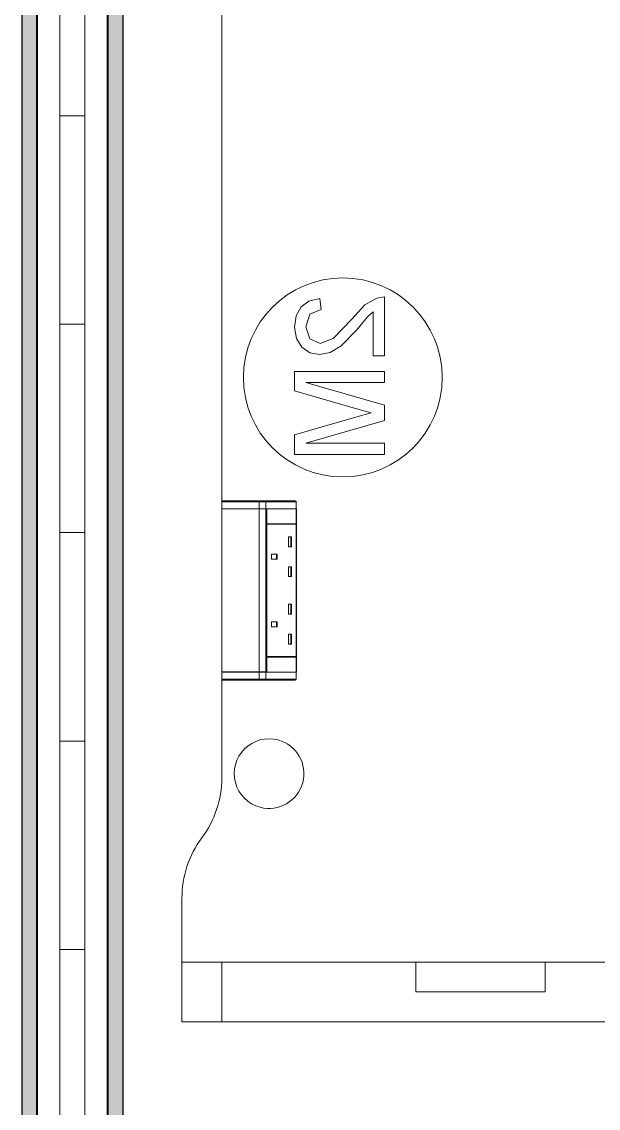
# Model space of a CAD drawing. Header units: millimetres. Extents: x 155920 to 295199, y -4084 to 97293.
# Drawn here: x 227885 to 228465, y 32534 to 33626 of the extents above; entities that cross this region are included whole.
import ezdxf

# ---------------------------------------------------------------- set-up
doc = ezdxf.new("R2010")
doc.units = ezdxf.units.MM
doc.header["$MEASUREMENT"] = 0
for name, color, linetype, lineweight in [('A-WALL', 7, 'CONTINUOUS', 9), ('A-WALL-PATT', 7, 'CONTINUOUS', 25), ('I-FURN', 8, 'CONTINUOUS', 9), ('I-WALL', 7, 'CONTINUOUS', 9)]:
    doc.layers.add(name, color=color, linetype=linetype, lineweight=lineweight)

msp = doc.modelspace()

# ---------------------------------------------------------------- hatches: boundary and pattern name
at = {"layer": 'A-WALL-PATT', "lineweight": 5}
msp.add_hatch(color=256, dxfattribs=at).paths.add_polyline_path([(227884.9, 29907.3), (227899.9, 29907.3), (227899.9, 34245.3), (227884.9, 34245.3), (227884.9, 30361.4)], flags=0)
at = {"layer": 'A-WALL-PATT', "lineweight": 9}
msp.add_hatch(color=256, dxfattribs=at).paths.add_polyline_path([(227971.9, 29907.3), (227986.9, 29907.3), (227986.9, 34245.3), (227971.9, 34245.3), (227971.9, 29920.8)], flags=0)

# ---------------------------------------------------------------- linework, layer by layer
at = {"layer": 'A-WALL'}
for p, q in [((227899.9, 34245.3), (227899.9, 29907.3)), ((227900.9, 34245.3), (227900.9, 29907.3)), ((227923.4, 34245.3), (227923.4, 29907.3)), ((227948.4, 34245.3), (227948.4, 29907.3)), ((227970.9, 34245.3), (227970.9, 29907.3)), ((227971.9, 34245.3), (227971.9, 29907.3))]:
    msp.add_line(p, q, dxfattribs=at)
at = {"layer": 'A-WALL-PATT', "linetype": 'Continuous', "lineweight": 9}
for p, q in [((227923.4, 33531.7), (227948.4, 33531.7)), ((227923.4, 33322.1), (227948.4, 33322.1)), ((227923.4, 33112.6), (227948.4, 33112.6)), ((227923.4, 32903.1), (227948.4, 32903.1)), ((227923.4, 32693.6), (227948.4, 32693.6))]:
    msp.add_line(p, q, dxfattribs=at)
at = {"layer": 'I-FURN'}
for p, q in [((228086, 33975.9), (228086, 33143.6)), ((228086, 33143.6), (228086, 33975.9)), ((228173.7, 33345.4), (228165.7, 33339.5)), ((228184.6, 33348.1), (228173.7, 33345.4)), ((228186, 33336.8), (228184.6, 33348.1)), ((228241.8, 33348.3), (228229.8, 33341.5)), ((228249.6, 33349.6), (228241.8, 33348.3)), ((228249.6, 33290.2), (228249.6, 33349.6)), ((228165.7, 33339.5), (228160.8, 33330.7)), ((228170.5, 33319.6), (228174.6, 33332.1)), ((228174.6, 33332.1), (228186, 33336.8)), ((228229.8, 33341.5), (228216.7, 33327.3)), ((228232.5, 33329.5), (228238.3, 33334.6)), ((228238.3, 33334.6), (228238.3, 33290.2)), ((228160.8, 33330.7), (228159.2, 33319.3)), ((228216.7, 33327.3), (228197.9, 33307.8)), ((228221.7, 33316.5), (228232.5, 33329.5)), ((228159.2, 33319.3), (228161, 33307.9)), ((228174.7, 33307.5), (228170.5, 33319.6)), ((228206.2, 33300.3), (228221.7, 33316.5)), ((228161, 33307.9), (228166.4, 33299.1)), ((228185.1, 33302.9), (228174.7, 33307.5)), ((228197.9, 33307.8), (228185.1, 33302.9)), ((228195.1, 33293.7), (228206.2, 33300.3)), ((228166.4, 33299.1), (228174.5, 33293.5)), ((228174.5, 33293.5), (228184.4, 33291.6)), ((228184.4, 33291.6), (228195.1, 33293.7)), ((228238.3, 33290.2), (228249.6, 33290.2)), ((228249.6, 33274.7), (228159.2, 33274.7)), ((228159.2, 33274.7), (228159.2, 33255.2)), ((228249.6, 33263.4), (228249.6, 33274.7)), ((228249.6, 33240.7), (228170.5, 33263.4)), ((228170.5, 33263.4), (228249.6, 33263.4)), ((228159.2, 33255.2), (228222.9, 33236.7)), ((228222.9, 33236.7), (228236.2, 33233)), ((228249.6, 33225.4), (228249.6, 33240.7)), ((228221.8, 33229), (228159.2, 33210.8)), ((228170.5, 33202.6), (228249.6, 33225.4)), ((228236.2, 33233), (228221.8, 33229)), ((228159.2, 33210.8), (228159.2, 33191.3)), ((228249.6, 33202.6), (228170.5, 33202.6)), ((228249.6, 33191.3), (228249.6, 33202.6)), ((228159.2, 33191.3), (228249.6, 33191.3)), ((228086, 33143.6), (228086, 33136.6)), ((228086, 33143.6), (228123.5, 33143.6)), ((228086, 33143.6), (228086, 33136.6)), ((228086, 33136.6), (228123.5, 33136.6)), ((228086, 33136.5), (228086, 32972.6)), ((228086, 32972.6), (228086, 33136.5)), ((228123.5, 33136.5), (228086, 33136.5)), ((228087, 33144.6), (228087, 33144.6)), ((228124, 33144.6), (228087, 33144.6)), ((228087, 33144.6), (228091, 33144.6)), ((228091, 33143.6), (228091, 33144.6)), ((228091, 33144.6), (228129.6, 33144.6)), ((228123.5, 33143.6), (228130.4, 33143.6)), ((228123.5, 33143.6), (228123.5, 33136.6)), ((228123.5, 33136.6), (228130.4, 33136.6)), ((228123.5, 32972.6), (228123.5, 33136.5)), ((228130.4, 33136.5), (228123.5, 33136.5)), ((228129.6, 33144.6), (228124, 33144.6)), ((228131.2, 33136.5), (228128.8, 33136.5)), ((228159.9, 33144.6), (228129.6, 33144.6)), ((228159.9, 33144.6), (228129.6, 33144.6)), ((228130.4, 33143.6), (228160.7, 33143.6)), ((228130.4, 33143.6), (228130.4, 33136.6)), ((228130.4, 33136.6), (228160.7, 33136.6)), ((228130.4, 32972.6), (228130.4, 33136.5)), ((228130.4, 33136.5), (228131, 33136.5)), ((228131, 33136.5), (228131, 33121.5)), ((228131.2, 33121.5), (228131.2, 33136.5)), ((228131.2, 33136.5), (228161.1, 33136.5)), ((228160.5, 33144.4), (228160.5, 33144.4)), ((228160.7, 33143.6), (228160.9, 33143.6)), ((228160.7, 33143.6), (228160.7, 33136.6)), ((228160.7, 33136.6), (228160.9, 33136.6)), ((228160.9, 33136.6), (228160.9, 33143.6)), ((228160.9, 33136.6), (228160.9, 33143.6)), ((228160.9, 33136.6), (228160.9, 33143.6)), ((228160.9, 32972.6), (228160.9, 33136.5)), ((228161.1, 33136.5), (228161.1, 33121.5)), ((228131, 33121), (228131, 32988)), ((228161.1, 33121.5), (228131.2, 33121.5)), ((228131.2, 32988), (228131.2, 33121)), ((228161.1, 33121), (228131.2, 33121)), ((228160.7, 33121.5), (228160.7, 33121)), ((228161.1, 33121), (228161.1, 32988)), ((228156, 33108.4), (228153.2, 33108.4)), ((228153.2, 33098.4), (228153.2, 33108.4)), ((228155.3, 33098.4), (228155.3, 33108.4)), ((228156, 33098.4), (228156, 33108.4)), ((228156, 33098.4), (228153.2, 33098.4)), ((228141.7, 33090.9), (228136, 33090.9)), ((228136, 33085.9), (228136, 33090.9)), ((228141.7, 33085.9), (228136, 33085.9)), ((228140.9, 33085.9), (228140.9, 33090.9)), ((228141.7, 33085.9), (228141.7, 33090.9)), ((228156, 33078.4), (228153.2, 33078.4)), ((228153.2, 33068.4), (228153.2, 33078.4)), ((228155.3, 33068.4), (228155.3, 33078.4)), ((228156, 33068.4), (228156, 33078.4)), ((228156, 33068.4), (228153.2, 33068.4)), ((228156, 33040.6), (228153.2, 33040.6)), ((228153.2, 33030.6), (228153.2, 33040.6)), ((228155.3, 33030.6), (228155.3, 33040.6)), ((228156, 33030.6), (228156, 33040.6)), ((228156, 33030.6), (228153.2, 33030.6)), ((228136, 33023.1), (228136, 33018.1)), ((228141.7, 33023.1), (228136, 33023.1)), ((228136, 33018.1), (228141.7, 33018.1)), ((228140.9, 33018.1), (228140.9, 33023.1)), ((228141.7, 33018.1), (228141.7, 33023.1)), ((228156, 33010.6), (228153.2, 33010.6)), ((228153.2, 33000.6), (228153.2, 33010.6)), ((228155.3, 33000.6), (228155.3, 33010.6)), ((228156, 33000.6), (228156, 33010.6)), ((228156, 33000.6), (228153.2, 33000.6)), ((228131, 32987.5), (228131, 32972.6)), ((228161.1, 32988), (228131.2, 32988)), ((228131.2, 32972.5), (228131.2, 32987.5)), ((228131.2, 32987.5), (228161.1, 32987.5)), ((228160.7, 32988), (228160.7, 32987.5)), ((228161.1, 32987.5), (228161.1, 32972.5)), ((228086, 32972.6), (228123.5, 32972.6)), ((228086, 32972.5), (228086, 32965.5)), ((228086, 32965.5), (228086, 32972.5)), ((228123.5, 32972.5), (228086, 32972.5)), ((228123.5, 32972.6), (228130.4, 32972.6)), ((228123.5, 32965.5), (228123.5, 32972.5)), ((228130.4, 32972.5), (228123.5, 32972.5)), ((228131, 32972.6), (228130.4, 32972.6)), ((228130.4, 32965.5), (228130.4, 32972.5)), ((228160.7, 32972.5), (228130.4, 32972.5)), ((228161.1, 32972.5), (228131.2, 32972.5)), ((228160.7, 32965.5), (228160.7, 32972.5)), ((228160.9, 32972.5), (228160.7, 32972.5)), ((228160.9, 32965.5), (228160.9, 32972.5)), ((228160.9, 32965.5), (228160.9, 32972.5)), ((228160.9, 32972.5), (228160.9, 32965.5)), ((228086, 32965.5), (228086, 32865.9)), ((228086, 32865.9), (228086, 32965.5)), ((228123.5, 32965.5), (228086, 32965.5)), ((228091, 32964.5), (228087, 32964.5)), ((228087, 32964.5), (228124, 32964.5)), ((228091, 32964.5), (228091, 32965.5)), ((228129.6, 32964.5), (228091, 32964.5)), ((228130.4, 32965.5), (228123.5, 32965.5)), ((228124, 32964.5), (228129.6, 32964.5)), ((228129.6, 32964.5), (228159.9, 32964.5)), ((228129.6, 32964.5), (228159.9, 32964.5)), ((228160.7, 32965.5), (228130.4, 32965.5)), ((228160.5, 32964.7), (228160.5, 32964.7)), ((228160.9, 32965.5), (228160.7, 32965.5)), ((228046, 32744.8), (228046, 32620.9)), ((228046, 32620.9), (228046, 32744.8)), ((228086, 32680.9), (228046, 32680.9)), ((228046, 32680.9), (228281, 32680.9)), ((228046, 32620.9), (228046, 32680.9)), ((228046, 32620.9), (228046, 32680.9)), ((228806, 32680.9), (228086, 32680.9)), ((228086, 32620.9), (228086, 32680.9)), ((228086, 32620.9), (228086, 32680.9)), ((228281, 32680.9), (228411, 32680.9)), ((228281, 32650.9), (228281, 32680.9)), ((228281, 32650.9), (228281, 32680.9)), ((228411, 32680.9), (228846, 32680.9)), ((228411, 32650.9), (228411, 32680.9)), ((228411, 32680.9), (228411, 32650.9)), ((228411, 32650.9), (228281, 32650.9)), ((228281, 32650.9), (228411, 32650.9)), ((228846, 32620.9), (228046, 32620.9)), ((228046, 32620.9), (228086, 32620.9)), ((228046, 32620.9), (228846, 32620.9)), ((228846, 32620.9), (228046, 32620.9)), ((228086, 32620.9), (228806, 32620.9))]:
    msp.add_line(p, q, dxfattribs=at)
at = {"layer": 'I-FURN', "flags": 128}
for points in [[(228086, 33143.6), (228086, 33143.6), (228086, 33143.7), (228086, 33143.7), (228086, 33143.8), (228086, 33143.8), (228086, 33143.8), (228086, 33143.9), (228086.1, 33143.9), (228086.1, 33144), (228086.1, 33144), (228086.1, 33144), (228086.1, 33144.1), (228086.1, 33144.1), (228086.2, 33144.1), (228086.2, 33144.2), (228086.2, 33144.2), (228086.2, 33144.2), (228086.3, 33144.3), (228086.3, 33144.3), (228086.3, 33144.3), (228086.3, 33144.3), (228086.4, 33144.4), (228086.4, 33144.4), (228086.4, 33144.4), (228086.5, 33144.4), (228086.5, 33144.5), (228086.5, 33144.5), (228086.6, 33144.5), (228086.6, 33144.5), (228086.6, 33144.5), (228086.7, 33144.5), (228086.7, 33144.6), (228086.8, 33144.6), (228086.8, 33144.6), (228086.8, 33144.6), (228086.9, 33144.6), (228086.9, 33144.6), (228087, 33144.6), (228087, 33144.6), (228087, 33144.6)], [(228124, 33144.6), (228121.3, 33144.6), (228118.6, 33144.6), (228115.9, 33144.6), (228113.4, 33144.6), (228111, 33144.6), (228108.7, 33144.6), (228106.4, 33144.6), (228104.3, 33144.6), (228102.3, 33144.6), (228100.4, 33144.6), (228098.6, 33144.6), (228096.9, 33144.6), (228095.4, 33144.6), (228094, 33144.6), (228092.7, 33144.6), (228091.5, 33144.6), (228090.4, 33144.6), (228089.5, 33144.6), (228088.7, 33144.6), (228088.1, 33144.6), (228087.6, 33144.6), (228087.2, 33144.6), (228087, 33144.6)], [(228087, 33144.6), (228087, 33144.6), (228087, 33144.6), (228087, 33144.6), (228087.1, 33144.6), (228087.1, 33144.6), (228087.1, 33144.6), (228087.2, 33144.6), (228087.2, 33144.6), (228087.3, 33144.6), (228087.3, 33144.6), (228087.4, 33144.6), (228087.5, 33144.6), (228087.5, 33144.6), (228087.6, 33144.6), (228087.7, 33144.6), (228087.8, 33144.6), (228087.9, 33144.6), (228088, 33144.6), (228088.1, 33144.6), (228088.2, 33144.6), (228088.3, 33144.6), (228088.5, 33144.6), (228088.6, 33144.6), (228088.7, 33144.6), (228088.8, 33144.6), (228089, 33144.6), (228089.1, 33144.6), (228089.3, 33144.6), (228089.4, 33144.6), (228089.6, 33144.6), (228089.7, 33144.6), (228089.9, 33144.6), (228090, 33144.6), (228090.2, 33144.6), (228090.3, 33144.6), (228090.5, 33144.6), (228090.6, 33144.6), (228090.8, 33144.6), (228091, 33144.6), (228091, 33144.6)], [(228129.6, 33144.6), (228129.5, 33144.6), (228129.4, 33144.6), (228129.3, 33144.6), (228129.2, 33144.6), (228129.1, 33144.6), (228128.9, 33144.6), (228128.8, 33144.6), (228128.7, 33144.6), (228128.6, 33144.6), (228128.4, 33144.6), (228128.3, 33144.6), (228128.1, 33144.6), (228128, 33144.6), (228127.9, 33144.6), (228127.7, 33144.6), (228127.6, 33144.6), (228127.4, 33144.6), (228127.2, 33144.6), (228127.1, 33144.6), (228126.9, 33144.6), (228126.8, 33144.6), (228126.6, 33144.6), (228126.5, 33144.6), (228126.3, 33144.6), (228126.1, 33144.6), (228126, 33144.6), (228125.8, 33144.6), (228125.7, 33144.6), (228125.5, 33144.6), (228125.3, 33144.6), (228125.2, 33144.6), (228125, 33144.6), (228124.9, 33144.6), (228124.7, 33144.6), (228124.6, 33144.6), (228124.5, 33144.6), (228124.3, 33144.6), (228124.2, 33144.6), (228124, 33144.6)], [(228160.7, 33144.1), (228160.7, 33144.1), (228160.8, 33144), (228160.8, 33144), (228160.8, 33144), (228160.8, 33143.9), (228160.8, 33143.9), (228160.8, 33143.8), (228160.8, 33143.8), (228160.8, 33143.8), (228160.8, 33143.7), (228160.8, 33143.7), (228160.9, 33143.7), (228160.9, 33143.6), (228160.9, 33143.6)], [(228087, 32964.5), (228087, 32964.5), (228086.9, 32964.5), (228086.9, 32964.5), (228086.8, 32964.5), (228086.8, 32964.5), (228086.8, 32964.5), (228086.7, 32964.5), (228086.7, 32964.5), (228086.7, 32964.5), (228086.6, 32964.6), (228086.6, 32964.6), (228086.5, 32964.6), (228086.5, 32964.6), (228086.5, 32964.6), (228086.4, 32964.7), (228086.4, 32964.7), (228086.4, 32964.7), (228086.3, 32964.7), (228086.3, 32964.8), (228086.3, 32964.8), (228086.3, 32964.8), (228086.2, 32964.8), (228086.2, 32964.9), (228086.2, 32964.9), (228086.2, 32964.9), (228086.1, 32965), (228086.1, 32965), (228086.1, 32965), (228086.1, 32965.1), (228086.1, 32965.1), (228086.1, 32965.2), (228086, 32965.2), (228086, 32965.2), (228086, 32965.3), (228086, 32965.3), (228086, 32965.3), (228086, 32965.4), (228086, 32965.4), (228086, 32965.5), (228086, 32965.5)], [(228091, 32964.5), (228090.8, 32964.5), (228090.7, 32964.5), (228090.5, 32964.5), (228090.4, 32964.5), (228090.2, 32964.5), (228090.1, 32964.5), (228089.9, 32964.5), (228089.7, 32964.5), (228089.6, 32964.5), (228089.4, 32964.5), (228089.3, 32964.5), (228089.2, 32964.5), (228089, 32964.5), (228088.9, 32964.5), (228088.7, 32964.5), (228088.6, 32964.5), (228088.5, 32964.5), (228088.4, 32964.5), (228088.3, 32964.5), (228088.1, 32964.5), (228088, 32964.5), (228087.9, 32964.5), (228087.8, 32964.5), (228087.7, 32964.5), (228087.6, 32964.5), (228087.6, 32964.5), (228087.5, 32964.5), (228087.4, 32964.5), (228087.3, 32964.5), (228087.3, 32964.5), (228087.2, 32964.5), (228087.2, 32964.5), (228087.1, 32964.5), (228087.1, 32964.5), (228087.1, 32964.5), (228087, 32964.5), (228087, 32964.5), (228087, 32964.5), (228087, 32964.5)], [(228087, 32964.5), (228087, 32964.5), (228087, 32964.5)], [(228087, 32964.5), (228087.3, 32964.5), (228087.7, 32964.5), (228088.3, 32964.5), (228088.9, 32964.5), (228089.8, 32964.5), (228090.7, 32964.5), (228091.8, 32964.5), (228093, 32964.5), (228094.3, 32964.5), (228095.8, 32964.5), (228097.4, 32964.5), (228099.1, 32964.5), (228100.9, 32964.5), (228102.8, 32964.5), (228104.9, 32964.5), (228107, 32964.5), (228109.3, 32964.5), (228111.6, 32964.5), (228114.1, 32964.5), (228116.6, 32964.5), (228119.3, 32964.5), (228122, 32964.5), (228124, 32964.5)], [(228124, 32964.5), (228124.2, 32964.5), (228124.3, 32964.5), (228124.5, 32964.5), (228124.6, 32964.5), (228124.7, 32964.5), (228124.9, 32964.5), (228125, 32964.5), (228125.2, 32964.5), (228125.3, 32964.5), (228125.5, 32964.5), (228125.7, 32964.5), (228125.8, 32964.5), (228126, 32964.5), (228126.1, 32964.5), (228126.3, 32964.5), (228126.5, 32964.5), (228126.6, 32964.5), (228126.8, 32964.5), (228126.9, 32964.5), (228127.1, 32964.5), (228127.2, 32964.5), (228127.4, 32964.5), (228127.6, 32964.5), (228127.7, 32964.5), (228127.9, 32964.5), (228128, 32964.5), (228128.1, 32964.5), (228128.3, 32964.5), (228128.4, 32964.5), (228128.6, 32964.5), (228128.7, 32964.5), (228128.8, 32964.5), (228128.9, 32964.5), (228129.1, 32964.5), (228129.2, 32964.5), (228129.3, 32964.5), (228129.4, 32964.5), (228129.5, 32964.5), (228129.6, 32964.5)], [(228160.9, 32965.5), (228160.9, 32965.4), (228160.8, 32965.4), (228160.8, 32965.4), (228160.8, 32965.3), (228160.8, 32965.3), (228160.8, 32965.2), (228160.8, 32965.2), (228160.8, 32965.2), (228160.8, 32965.1), (228160.8, 32965.1), (228160.8, 32965.1), (228160.7, 32965), (228160.7, 32965)]]:
    msp.add_lwpolyline(points, dxfattribs=at)
at = {"layer": 'I-FURN'}
for centre, radius, start, end in [((228207.7, 33268.6), 100, 90, 270), ((228207.7, 33268.6), 100, 270, 90), ((228133.6, 32870.4), 35, 75, 194.7004), ((228133.6, 32870.4), 35, 255, 75), ((227986, 32865.9), 100, 323.1301, 0), ((227986, 32865.9), 100, 323.1301, 0), ((228133.6, 32870.4), 35, 195, 255), ((228146, 32745.9), 100, 143.1301, 180.6256), ((228146, 32745.9), 100, 143.1301, 180.6256)]:
    msp.add_arc(centre, radius, start, end, dxfattribs=at)
for centre, major_axis, ratio, start_param, end_param in [((228087, 33143.6), (0, 1), 0.998113, 0, 1.570796), ((228124, 33143.6), (0, 1), 0.56467, 0, 1.570796), ((228129.6, 33143.6), (0, 1), 0.819152, 4.712389, 6.283185), ((228159.9, 33143.6), (0, 1), 0.819152, 4.712389, 6.283185), ((228087, 32965.5), (0, 1), 0.998113, 1.570796, 3.141593), ((228124, 32965.5), (0, 1), 0.56467, 1.570796, 3.141593), ((228129.6, 32965.5), (0, 1), 0.819152, 3.141593, 4.712389), ((228159.9, 32965.5), (0, -1), 0.819152, 0, 1.570796)]:
    msp.add_ellipse(centre, major_axis=major_axis, ratio=ratio, start_param=start_param, end_param=end_param, dxfattribs=at)
at = {"layer": 'I-WALL', "lineweight": 30}
for p, q in [((227884.9, 34245.3), (227884.9, 29907.3)), ((227986.9, 29907.3), (227986.9, 34245.3))]:
    msp.add_line(p, q, dxfattribs=at)

doc.saveas('drawing.dxf')
